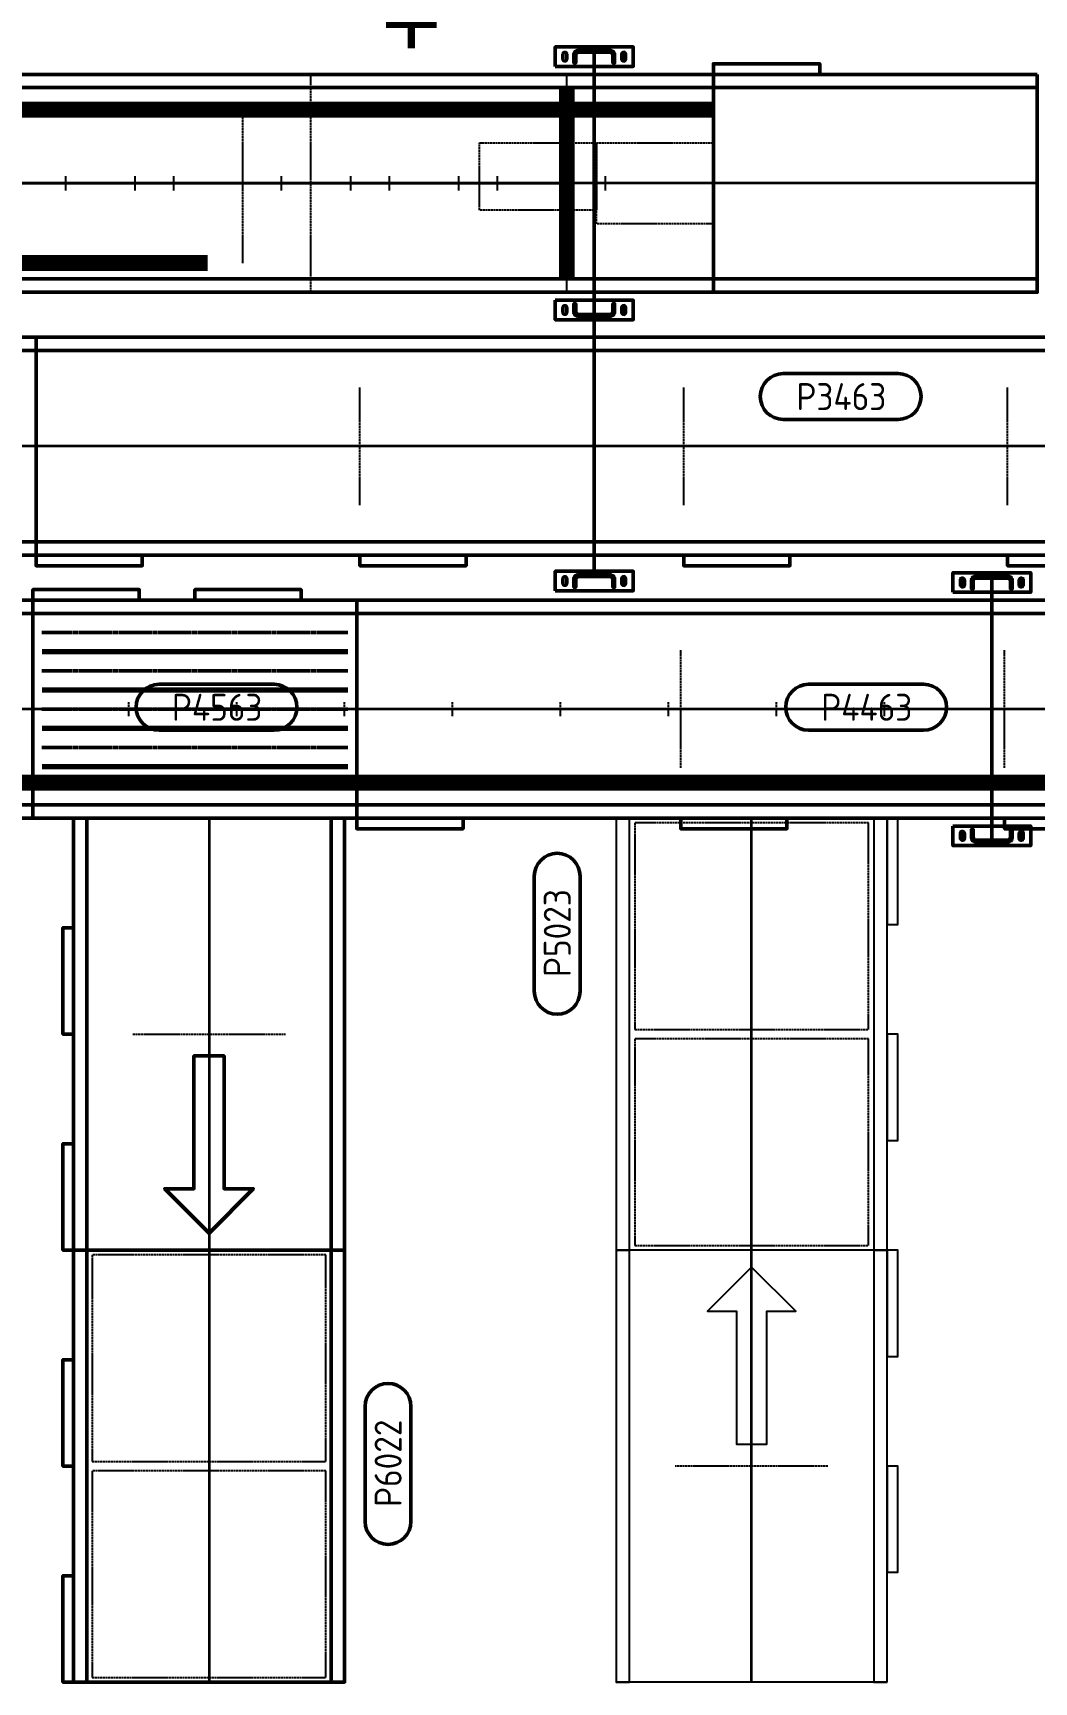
# Model space of a CAD drawing. Header units: millimetres. Extents: x 0 to 461941, y -159644 to 4828.
# Drawn here: x 226013 to 228839, y -42245 to -37591 of the extents above; entities that cross this region are included whole.
import ezdxf
from ezdxf.enums import TextEntityAlignment as Align

# ---------------------------------------------------------------- set-up
doc = ezdxf.new("R2010")
doc.units = ezdxf.units.MM
for name, pattern in [('Xref Conv Decant Empty Tote$0$AM_ISO02W050', [7.5, 6, -1.5]), ('Xref Conv Decant In$0$AM_ISO02W050', [7.5, 6, -1.5]), ('Xref Conv Decant In$0$AM_ISO08W050', [18, 12, -1.5, 3, -1.5]), ('Xref Conv Decant In$0$AM_ISO08W050x2', [9, 6, -0.75, 1.5, -0.75]), ('Xref Conv Decant In$0$CENTER', [7, 4, -1, 1, -1]), ('Xref Conv Decant Product Tote$0$AM_ISO02W050', [7.5, 6, -1.5])]:
    doc.linetypes.add(name, pattern=pattern)
for name, color, linetype in [('AM_BOR', 4, 'Continuous'), ('Xref Conv Decant Empty Tote$0$Conv - Empty Tote', 35, 'Continuous'), ('Xref Conv Decant Empty Tote$0$Conveyor Detail', 150, 'Continuous'), ('Xref Conv Decant Empty Tote$0$P_Number2', 4, 'Continuous'), ('Xref Conv Decant In$0$Conveyor Detail', 150, 'Continuous'), ('Xref Conv Decant In$0$P_Number1', 4, 'Continuous'), ('Xref Conv Decant Product Tote$0$Conveyor Detail', 150, 'Continuous')]:
    doc.layers.add(name, color=color, linetype=linetype)
for name, color, linetype, lineweight in [('Xref Conv Decant Empty Tote$0$Cont 2.5', 7, 'Continuous', 50), ('Xref Conv Decant Empty Tote$0$Conveyor Centreline', 2, 'Continuous', 35), ('Xref Conv Decant Empty Tote$0$Hidden', 9, 'Xref Conv Decant Empty Tote$0$AM_ISO02W050', 25), ('Xref Conv Decant Empty Tote$0$Text', 40, 'Continuous', 35), ('Xref Conv Decant In$0$Center', 7, 'Xref Conv Decant In$0$AM_ISO08W050', 50), ('Xref Conv Decant In$0$Cont 2.5', 7, 'Continuous', 50), ('Xref Conv Decant In$0$Conv Decant In Out', 5, 'Continuous', 50), ('Xref Conv Decant In$0$Conveyor Centreline', 2, 'Continuous', 35), ('Xref Conv Decant In$0$Hidden', 9, 'Xref Conv Decant In$0$AM_ISO02W050', 25), ('Xref Conv Decant In$0$Text', 40, 'Continuous', 35), ('Xref Conv Decant Product Tote$0$Cont 2.5', 7, 'Continuous', 50), ('Xref Conv Decant Product Tote$0$Conv- Product decant', 3, 'Continuous', 50), ('Xref Conv Decant Product Tote$0$Conveyor Centreline', 2, 'Continuous', 35), ('Xref Conv Decant Product Tote$0$Hidden', 9, 'Xref Conv Decant Product Tote$0$AM_ISO02W050', 25), ('Xref Conv Decant Product Tote$0$P_Number', 4, 'Continuous', 50), ('Xref Conv Decant Product Tote$0$Text', 40, 'Continuous', 35)]:
    doc.layers.add(name, color=color, linetype=linetype, lineweight=lineweight)
doc.styles.add('Xref Conv Decant Empty Tote$0$Arial', font='arial.ttf', dxfattribs={"height": 2.950599})
doc.styles.add('Xref Conv Decant Empty Tote$0$STANDARD', font='ISOCP.SHX')
doc.styles.add('Xref Conv Decant In$0$STANDARD', font='ISOCP.SHX')
doc.styles.add('Xref Conv Decant Product Tote$0$STANDARD', font='ISOCP.SHX')

# ---------------------------------------------------------------- blocks, each defined once
blk = doc.blocks.new('*U153')
blk.add_line((-307.5, 84124.8), (307.5, 84124.8))
for points in [[(-307.5, 0), (-307.5, 84124.8), (-270, 84124.8), (-270, 0)], [(270, 0), (270, 84124.8), (307.5, 84124.8), (307.5, 0)]]:
    blk.add_lwpolyline(points, close=True)
at = {"layer": 'Xref Conv Decant Empty Tote$0$Conveyor Centreline'}
blk.add_lwpolyline([(0, 0), (0, 84124.8)], dxfattribs=at)
at = {"layer": 'Xref Conv Decant Empty Tote$0$Conveyor Detail', "const_width": 45}
blk.add_lwpolyline([(207.5, 0), (207.5, 84124.8)], dxfattribs=at)
at = {"layer": 'Xref Conv Decant Empty Tote$0$Hidden'}
for p, q in [((-20, 83820), (20, 83820)), ((-20, 83515.2), (20, 83515.2)), ((-225, 83210.4), (225, 83210.4)), ((-20, 83210.4), (20, 83210.4)), ((-20, 82905.6), (20, 82905.6))]:
    blk.add_line(p, q, dxfattribs=at)
blk = doc.blocks.new('*U154')
blk.add_line((-307.5, 3657.6), (307.5, 3657.6))
for points in [[(-307.5, 0), (-307.5, 43891.2), (-270, 43891.2), (-270, 0)], [(270, 0), (270, 43891.2), (307.5, 43891.2), (307.5, 0)]]:
    blk.add_lwpolyline(points, close=True)
at = {"layer": 'Xref Conv Decant Empty Tote$0$Conveyor Centreline'}
blk.add_lwpolyline([(0, 0), (0, 43891.2)], dxfattribs=at)
at = {"layer": 'Xref Conv Decant Empty Tote$0$Conveyor Detail', "const_width": 45}
blk.add_lwpolyline([(207.5, 0), (207.5, 43891.2)], dxfattribs=at)
at = {"layer": 'Xref Conv Decant Empty Tote$0$Hidden'}
for p, q in [((-20, 6096), (20, 6096)), ((-20, 5791.2), (20, 5791.2)), ((-20, 5486.4), (20, 5486.4)), ((-20, 5181.6), (20, 5181.6)), ((-20, 4876.8), (20, 4876.8)), ((-20, 4572), (20, 4572)), ((-20, 4267.2), (20, 4267.2)), ((-20, 3962.4), (20, 3962.4)), ((-20, 3657.6), (20, 3657.6))]:
    blk.add_line(p, q, dxfattribs=at)
blk = doc.blocks.new('Xref Conv Decant Empty Tote$0$Pno2')
at = {"layer": 'Xref Conv Decant Empty Tote$0$Cont 2.5', "lineweight": 50}
blk.add_lwpolyline([(-6.47, 2.55), (6.32, 2.55, -1), (6.32, -2.54), (-6.47, -2.54, -1)], format="xyb", close=True, dxfattribs=at)
at = {"layer": 'Xref Conv Decant Empty Tote$0$Text', "color": 7, "style": 'Xref Conv Decant Empty Tote$0$STANDARD'}
blk.add_attdef('PNO', text='', height=3, dxfattribs=at).set_placement((0, 0), align=Align.MIDDLE)
blk = doc.blocks.new('*U166')
for p, q in [((0, -382.5), (0, 382.5)), ((1219.2, -382.5), (1219.2, 382.5))]:
    blk.add_line(p, q)
for points in [[(0, 345), (1219.2, 345), (1219.2, 382.5), (0, 382.5)], [(0, -382.5), (1219.2, -382.5), (1219.2, -345), (0, -345)], [(609.6, -382.5), (309.6, -382.5), (309.6, -412.5), (609.6, -412.5)], [(1219.2, -382.5), (919.2, -382.5), (919.2, -412.5), (1219.2, -412.5)]]:
    blk.add_lwpolyline(points, close=True)
at = {"layer": 'Xref Conv Decant Empty Tote$0$Conveyor Centreline'}
blk.add_lwpolyline([(0, 0), (1219.2, 0)], dxfattribs=at)
at = {"layer": 'Xref Conv Decant Empty Tote$0$Hidden'}
for points in [[(13.1, -330), (596.5, -330), (596.5, 330), (13.1, 330)], [(622.7, -330), (1206.1, -330), (1206.1, 330), (622.7, 330)]]:
    blk.add_lwpolyline(points, close=True, dxfattribs=at)
blk = doc.blocks.new('*U165')
for p, q in [((-1219.2, -382.5), (-1219.2, 382.5)), ((0, -382.5), (0, 382.5))]:
    blk.add_line(p, q)
for points in [[(0, 345), (-1219.2, 345), (-1219.2, 382.5), (0, 382.5)], [(0, -382.5), (-1219.2, -382.5), (-1219.2, -345), (0, -345)], [(-1219.2, -382.5), (-919.2, -382.5), (-919.2, -412.5), (-1219.2, -412.5)], [(-609.6, -382.5), (-309.6, -382.5), (-309.6, -412.5), (-609.6, -412.5)]]:
    blk.add_lwpolyline(points, close=True)
at = {"layer": 'Xref Conv Decant Empty Tote$0$Conveyor Centreline'}
blk.add_lwpolyline([(0, 0), (-1219.2, 0)], dxfattribs=at)
at = {"layer": 'Xref Conv Decant Empty Tote$0$Hidden'}
for p, q in [((-609.6, -215.5), (-609.6, 215.5)), ((0, -215.5), (0, 215.5))]:
    blk.add_line(p, q, dxfattribs=at)
blk = doc.blocks.new('*U145')
at = {"color": 0, "linetype": 'Continuous'}
blk.add_lwpolyline([(0, 0), (125, 125), (125, 42.5), (500, 42.5), (500, -42.5), (125, -42.5), (125, -125)], close=True, dxfattribs=at)
blk = doc.blocks.new('Xref Conv Decant Empty Tote')
at = {"layer": 'Xref Conv Decant Empty Tote$0$Conveyor Detail', "const_width": 45}
for points in [[(227520, -37745.1), (227520, -38285.1)], [(225791.2, -38240.1), (226505.6, -38240.1)]]:
    blk.add_lwpolyline(points, dxfattribs=at)
at = {"layer": 'Xref Conv Decant Empty Tote$0$Conv - Empty Tote', "xscale": -1}
for name, p, rotation in [('*U153', (143395.2, -38015.1), 270), ('*U154', (232378.2, -39499.1), 90), ('*U165', (228041.8, -42245), 90), ('*U145', (228041.8, -41073.7), 90)]:
    blk.add_blockref(name, p, dxfattribs=dict(at, rotation=rotation))
at = {"layer": 'Xref Conv Decant Empty Tote$0$Conv - Empty Tote', "rotation": 90}
blk.add_blockref('*U166', (228041.8, -41025.8), dxfattribs=at)
at = {"layer": 'Xref Conv Decant Empty Tote$0$P_Number2', "xscale": 25.4, "yscale": 25.4, "zscale": 25.4, "rotation": 90}
blk.add_blockref('Xref Conv Decant Empty Tote$0$Pno2', (227493, -40131.2), dxfattribs=at).add_auto_attribs({'PNO': 'P5023'})
at = {"layer": 'Xref Conv Decant Empty Tote$0$Conv - Empty Tote', "style": 'Xref Conv Decant Empty Tote$0$Arial'}
blk.add_text('+1225', height=200, rotation=90, dxfattribs=at).set_placement((227177.6, -37648.1))
blk = doc.blocks.new('*U279')
blk.add_line((-307.5, 0), (307.5, 0))
for points in [[(-307.5, 0), (-307.5, 32308.8), (-270, 32308.8), (-270, 0)], [(270, 0), (270, 32308.8), (307.5, 32308.8), (307.5, 0)]]:
    blk.add_lwpolyline(points, close=True)
at = {"layer": 'Xref Conv Decant Product Tote$0$Conveyor Centreline'}
blk.add_lwpolyline([(0, 0), (0, 32308.8)], dxfattribs=at)
at = {"layer": 'Xref Conv Decant Product Tote$0$Conveyor Detail', "const_width": 45}
blk.add_lwpolyline([(207.5, 0), (207.5, 32308.8)], dxfattribs=at)
at = {"layer": 'Xref Conv Decant Product Tote$0$Hidden'}
for p, q in [((-20, 1828.8), (20, 1828.8)), ((-20, 1524), (20, 1524)), ((-20, 1219.2), (20, 1219.2)), ((-307.5, 1136.7), (307.5, 1136.7)), ((-20, 914.4), (20, 914.4)), ((-20, 609.6), (20, 609.6)), ((-20, 304.8), (20, 304.8))]:
    blk.add_line(p, q, dxfattribs=at)
for points in [[(-76.2, 330.2), (-76.2, 660.4), (114.3, 660.4), (114.3, 330.2)], [(-114.3, 0), (-114.3, 330.2), (114.3, 330.2), (114.3, 0)]]:
    blk.add_lwpolyline(points, close=True, dxfattribs=at)
blk = doc.blocks.new('*U281')
for p, q in [((-914.4, 307.5), (-914.4, -307.5)), ((0, 307.5), (0, -307.5))]:
    blk.add_line(p, q)
for points in [[(-914.4, 307.5), (-614.4, 307.5), (-614.4, 337.5), (-914.4, 337.5)], [(0, 307.5), (-914.4, 307.5), (-914.4, 270), (0, 270)], [(0, -270), (-914.4, -270), (-914.4, -307.5), (0, -307.5)]]:
    blk.add_lwpolyline(points, close=True)
at = {"layer": 'Xref Conv Decant Product Tote$0$Conveyor Centreline'}
blk.add_lwpolyline([(0, 0), (-914.4, 0)], dxfattribs=at)
at = {"layer": 'Xref Conv Decant Product Tote$0$Hidden'}
blk.add_line((0, 166), (0, -166), dxfattribs=at)
blk = doc.blocks.new('*U297')
blk.add_line((3657.6, -307.5), (3657.6, 307.5))
for points in [[(0, 270), (5486.4, 270), (5486.4, 307.5), (0, 307.5)], [(0, -307.5), (5486.4, -307.5), (5486.4, -270), (0, -270)], [(914.4, -307.5), (614.4, -307.5), (614.4, -337.5), (914.4, -337.5)], [(1828.8, -307.5), (1528.8, -307.5), (1528.8, -337.5), (1828.8, -337.5)], [(2743.2, -307.5), (2443.2, -307.5), (2443.2, -337.5), (2743.2, -337.5)], [(3657.6, -307.5), (3357.6, -307.5), (3357.6, -337.5), (3657.6, -337.5)]]:
    blk.add_lwpolyline(points, close=True)
at = {"layer": 'Xref Conv Decant Product Tote$0$Conveyor Centreline'}
blk.add_lwpolyline([(0, 0), (5486.4, 0)], dxfattribs=at)
at = {"layer": 'Xref Conv Decant Product Tote$0$Hidden'}
for p, q in [((914.4, -166), (914.4, 166)), ((1828.8, -166), (1828.8, 166)), ((2743.2, -166), (2743.2, 166)), ((3657.6, -166), (3657.6, 166))]:
    blk.add_line(p, q, dxfattribs=at)
blk = doc.blocks.new('Xref Conv Decant Product Tote$0$Pno2')
at = {"layer": 'Xref Conv Decant Product Tote$0$Cont 2.5', "lineweight": 50}
blk.add_lwpolyline([(-6.47, 2.55), (6.32, 2.55, -1), (6.32, -2.54), (-6.47, -2.54, -1)], format="xyb", close=True, dxfattribs=at)
at = {"layer": 'Xref Conv Decant Product Tote$0$Text', "color": 7, "style": 'Xref Conv Decant Product Tote$0$STANDARD'}
blk.add_attdef('PNO', text='', height=3, dxfattribs=at).set_placement((0, 0), align=Align.MIDDLE)
blk = doc.blocks.new('Xref Conv Decant Product Tote$0$SLOT BPLATE')
blk.add_lwpolyline([(-5.5, -7, 1), (5.5, -7), (5.5, 7, 1), (-5.5, 7)], format="xyb", close=True)
blk = doc.blocks.new('Xref Conv Decant Product Tote$0$BASE PLATE - TV')
blk.add_lwpolyline([(-110, 42.5), (110, 42.5), (110, -12.5), (-110, -12.5)], close=True)
blk.add_blockref('Xref Conv Decant Product Tote$0$SLOT BPLATE', (-83, 15))
at = {"xscale": -1}
blk.add_blockref('Xref Conv Decant Product Tote$0$SLOT BPLATE', (83, 15), dxfattribs=at)
blk = doc.blocks.new('Xref Conv Decant Product Tote$0$CHANNEL 115W- TV')
blk.add_lwpolyline([(57.5, 12.5, -0.414214), (45, 0), (-45, 0, -0.414214), (-57.5, 12.5), (-57.5, 35), (-52.5, 35), (-52.5, 12.5, 0.414214), (-45, 5), (45, 5, 0.414214), (52.5, 12.5), (52.5, 35), (57.5, 35)], format="xyb", close=True)
at = {"layer": 'Xref Conv Decant Product Tote$0$Hidden'}
for p, q in [((-27.5, 5), (-27.5, 0)), ((27.5, 5), (27.5, 0))]:
    blk.add_line(p, q, dxfattribs=at)
blk = doc.blocks.new('Xref Conv Decant Product Tote$0$STAND WMNT - TV')
for name, p in [('Xref Conv Decant Product Tote$0$BASE PLATE - TV', (0, 2.5)), ('Xref Conv Decant Product Tote$0$CHANNEL 115W- TV', (0, 0))]:
    blk.add_blockref(name, p)
blk = doc.blocks.new('*U382')
blk.add_line((5, 0), (745, 0))
at = {"rotation": 270}
blk.add_blockref('Xref Conv Decant Product Tote$0$STAND WMNT - TV', (0, 0), dxfattribs=at)
at = {"xscale": -1, "rotation": 90}
blk.add_blockref('Xref Conv Decant Product Tote$0$STAND WMNT - TV', (750, 0), dxfattribs=at)
blk = doc.blocks.new('Xref Conv Decant Product Tote$0$A$C3C53791A')
blk.add_line((110, 775), (110, 45))
at = {"rotation": 90}
blk.add_blockref('*U382', (110, 775), dxfattribs=at)
at = {"xscale": -1, "rotation": 180}
blk.add_blockref('Xref Conv Decant Product Tote$0$STAND WMNT - TV', (110, 45), dxfattribs=at)
blk = doc.blocks.new('Xref Conv Decant Product Tote')
at = {"layer": 'Xref Conv Decant Product Tote$0$Conv- Product decant'}
for name, p in [('Xref Conv Decant Product Tote$0$A$C3C53791A', (227487.5, -39165.1)), ('*U281', (228848.4, -38015.1))]:
    blk.add_blockref(name, p, dxfattribs=at)
at = {"layer": 'Xref Conv Decant Product Tote$0$Conv- Product decant', "rotation": 89.99999999999999}
blk.add_blockref('*U279', (227934, -38015.1), dxfattribs=at)
at = {"layer": 'Xref Conv Decant Product Tote$0$Conv- Product decant', "xscale": -1}
blk.add_blockref('*U297', (229678.9, -38757.1), dxfattribs=at)
at = {"layer": 'Xref Conv Decant Product Tote$0$P_Number', "xscale": 25.4, "yscale": 25.4, "zscale": 25.4}
blk.add_blockref('Xref Conv Decant Product Tote$0$Pno2', (228295.2, -38617), dxfattribs=at).add_auto_attribs({'PNO': 'P3463'})
blk = doc.blocks.new('*U424')
at = {"linetype": 'Xref Conv Decant In$0$CENTER'}
for p, q in [((-216, 25.4), (-216, 889)), ((-108, 25.4), (-108, 889)), ((0, 25.4), (0, 889)), ((108, 25.4), (108, 889)), ((216, 25.4), (216, 889))]:
    blk.add_line(p, q, dxfattribs=at)
for points in [[(-307.5, 914.4), (-307.5, 614.4), (-337.5, 614.4), (-337.5, 914.4)], [(-307.5, 0), (-307.5, 914.4), (-270, 914.4), (-270, 0)], [(307.5, 0), (307.5, 914.4), (270, 914.4), (270, 0)], [(-307.5, 457.2), (-307.5, 157.2), (-337.5, 157.2), (-337.5, 457.2)]]:
    blk.add_lwpolyline(points, close=True)
at = {"layer": 'Xref Conv Decant In$0$Conveyor Centreline', "linetype": 'Xref Conv Decant In$0$CENTER'}
blk.add_line((0, 0), (0, 914.4), dxfattribs=at)
at = {"layer": 'Xref Conv Decant In$0$Conveyor Detail', "const_width": 15}
for points in [[(-162, 889), (-162, 25.4)], [(-54, 889), (-54, 25.4)], [(54, 889), (54, 25.4)], [(162, 889), (162, 25.4)]]:
    blk.add_lwpolyline(points, dxfattribs=at)
blk = doc.blocks.new('*U428')
for p, q in [((-2743.2, -307.5), (-2743.2, 307.5)), ((0, -307.5), (0, 307.5))]:
    blk.add_line(p, q)
for points in [[(0, 270), (-2743.2, 270), (-2743.2, 307.5), (0, 307.5)], [(0, -307.5), (-2743.2, -307.5), (-2743.2, -270), (0, -270)], [(-2743.2, -307.5), (-2443.2, -307.5), (-2443.2, -337.5), (-2743.2, -337.5)], [(-1828.8, -307.5), (-1528.8, -307.5), (-1528.8, -337.5), (-1828.8, -337.5)], [(-914.4, -307.5), (-614.4, -307.5), (-614.4, -337.5), (-914.4, -337.5)]]:
    blk.add_lwpolyline(points, close=True)
at = {"layer": 'Xref Conv Decant In$0$Conveyor Centreline'}
blk.add_lwpolyline([(0, 0), (-2743.2, 0)], dxfattribs=at)
at = {"layer": 'Xref Conv Decant In$0$Hidden'}
for p, q in [((-1828.8, -166), (-1828.8, 166)), ((-914.4, -166), (-914.4, 166)), ((0, -166), (0, 166))]:
    blk.add_line(p, q, dxfattribs=at)
blk = doc.blocks.new('Xref Conv Decant In$0$Pno2')
at = {"layer": 'Xref Conv Decant In$0$Cont 2.5', "lineweight": 50}
blk.add_lwpolyline([(-6.47, 2.55), (6.32, 2.55, -1), (6.32, -2.54), (-6.47, -2.54, -1)], format="xyb", close=True, dxfattribs=at)
at = {"layer": 'Xref Conv Decant In$0$Text', "color": 7, "style": 'Xref Conv Decant In$0$STANDARD'}
blk.add_attdef('PNO', text='', height=3, dxfattribs=at).set_placement((0, 0), align=Align.MIDDLE)
blk = doc.blocks.new('*U437')
for p, q in [((0, -382.5), (0, 382.5)), ((1219.2, -382.5), (1219.2, 382.5))]:
    blk.add_line(p, q)
for points in [[(0, 345), (1219.2, 345), (1219.2, 382.5), (0, 382.5)], [(0, -382.5), (1219.2, -382.5), (1219.2, -345), (0, -345)], [(609.6, -382.5), (309.6, -382.5), (309.6, -412.5), (609.6, -412.5)], [(1219.2, -382.5), (919.2, -382.5), (919.2, -412.5), (1219.2, -412.5)]]:
    blk.add_lwpolyline(points, close=True)
at = {"layer": 'Xref Conv Decant In$0$Conveyor Centreline'}
blk.add_lwpolyline([(0, 0), (1219.2, 0)], dxfattribs=at)
at = {"layer": 'Xref Conv Decant In$0$Hidden'}
for points in [[(13.1, -330), (596.5, -330), (596.5, 330), (13.1, 330)], [(622.7, -330), (1206.1, -330), (1206.1, 330), (622.7, 330)]]:
    blk.add_lwpolyline(points, close=True, dxfattribs=at)
blk = doc.blocks.new('*U423')
for p, q in [((-1219.2, -382.5), (-1219.2, 382.5)), ((0, -382.5), (0, 382.5))]:
    blk.add_line(p, q)
for points in [[(0, 345), (-1219.2, 345), (-1219.2, 382.5), (0, 382.5)], [(0, -382.5), (-1219.2, -382.5), (-1219.2, -345), (0, -345)], [(-1219.2, -382.5), (-919.2, -382.5), (-919.2, -412.5), (-1219.2, -412.5)], [(-609.6, -382.5), (-309.6, -382.5), (-309.6, -412.5), (-609.6, -412.5)]]:
    blk.add_lwpolyline(points, close=True)
at = {"layer": 'Xref Conv Decant In$0$Conveyor Centreline'}
blk.add_lwpolyline([(0, 0), (-1219.2, 0)], dxfattribs=at)
at = {"layer": 'Xref Conv Decant In$0$Hidden'}
for p, q in [((-609.6, -215.5), (-609.6, 215.5)), ((0, -215.5), (0, 215.5))]:
    blk.add_line(p, q, dxfattribs=at)
blk = doc.blocks.new('*U421')
at = {"color": 0, "linetype": 'Continuous'}
blk.add_lwpolyline([(0, 0), (125, 125), (125, 42.5), (500, 42.5), (500, -42.5), (125, -42.5), (125, -125)], close=True, dxfattribs=at)
blk = doc.blocks.new('Xref Conv Decant In$0$SLOT BPLATE')
blk.add_lwpolyline([(-5.5, -7, 1), (5.5, -7), (5.5, 7, 1), (-5.5, 7)], format="xyb", close=True)
at = {"layer": 'Xref Conv Decant In$0$Center', "linetype": 'Xref Conv Decant In$0$AM_ISO08W050x2', "lineweight": 50}
blk.add_line((-10, 0), (10, 0), dxfattribs=at)
at = {"layer": 'Xref Conv Decant In$0$Center', "lineweight": 50}
blk.add_line((0, 15.5), (0, -15.5), dxfattribs=at)
blk = doc.blocks.new('Xref Conv Decant In$0$BASE PLATE - TV')
blk.add_lwpolyline([(-110, 42.5), (110, 42.5), (110, -12.5), (-110, -12.5)], close=True)
blk.add_blockref('Xref Conv Decant In$0$SLOT BPLATE', (-83, 15))
at = {"xscale": -1}
blk.add_blockref('Xref Conv Decant In$0$SLOT BPLATE', (83, 15), dxfattribs=at)
blk = doc.blocks.new('Xref Conv Decant In$0$CHANNEL 115W- TV')
blk.add_lwpolyline([(57.5, 12.5, -0.414214), (45, 0), (-45, 0, -0.414214), (-57.5, 12.5), (-57.5, 35), (-52.5, 35), (-52.5, 12.5, 0.414214), (-45, 5), (45, 5, 0.414214), (52.5, 12.5), (52.5, 35), (57.5, 35)], format="xyb", close=True)
at = {"layer": 'Xref Conv Decant In$0$Center', "linetype": 'Xref Conv Decant In$0$AM_ISO08W050x2', "lineweight": 50}
blk.add_line((0, 8), (0, -3), dxfattribs=at)
at = {"layer": 'Xref Conv Decant In$0$Hidden'}
for p, q in [((-27.5, 5), (-27.5, 0)), ((27.5, 5), (27.5, 0))]:
    blk.add_line(p, q, dxfattribs=at)
blk = doc.blocks.new('Xref Conv Decant In$0$STAND WMNT - TV')
for name, p in [('Xref Conv Decant In$0$BASE PLATE - TV', (0, 2.5)), ('Xref Conv Decant In$0$CHANNEL 115W- TV', (0, 0))]:
    blk.add_blockref(name, p)
blk = doc.blocks.new('*U474')
blk.add_line((5, 0), (745, 0))
at = {"rotation": 270}
blk.add_blockref('Xref Conv Decant In$0$STAND WMNT - TV', (0, 0), dxfattribs=at)
at = {"xscale": -1, "rotation": 90}
blk.add_blockref('Xref Conv Decant In$0$STAND WMNT - TV', (750, 0), dxfattribs=at)
blk = doc.blocks.new('Xref Conv Decant In')
at = {"layer": 'Xref Conv Decant In$0$Conv Decant In Out'}
for name, p, rotation in [('*U474', (228720, -39874.1), 90), ('*U437', (226509.8, -41025.8), 270)]:
    blk.add_blockref(name, p, dxfattribs=dict(at, rotation=rotation))
at = {"layer": 'Xref Conv Decant In$0$Conv Decant In Out', "xscale": -1}
for name, p, rotation in [('*U424', (226927.1, -39499.1), 90), ('*U423', (226509.8, -39806.6), 270), ('*U421', (226509.8, -40977.9), 270)]:
    blk.add_blockref(name, p, dxfattribs=dict(at, rotation=rotation))
at = {"layer": 'Xref Conv Decant In$0$Conv Decant In Out'}
for p in [(226012.7, -39499.1), (229670.3, -39499.1)]:
    blk.add_blockref('*U428', p, dxfattribs=at)
at = {"layer": 'Xref Conv Decant In$0$P_Number1', "xscale": 25.4, "yscale": 25.4, "zscale": 25.4}
for p, values in [((226532.9, -39493.9), {'PNO': 'P4563'}), ((228367, -39493.9), {'PNO': 'P4463'})]:
    blk.add_blockref('Xref Conv Decant In$0$Pno2', p, dxfattribs=at).add_auto_attribs(values)
at = {"layer": 'Xref Conv Decant In$0$P_Number1', "xscale": 25.4, "yscale": 25.4, "zscale": 25.4, "rotation": 90}
blk.add_blockref('Xref Conv Decant In$0$Pno2', (227015.4, -41627.6), dxfattribs=at).add_auto_attribs({'PNO': 'P6022'})

msp = doc.modelspace()

# ---------------------------------------------------------------- block references
for name in ['Xref Conv Decant Empty Tote', 'Xref Conv Decant Product Tote']:
    msp.add_blockref(name, (0, 0))
at = {"layer": 'AM_BOR'}
for name in ['Xref Conv Decant Product Tote', 'Xref Conv Decant In']:
    msp.add_blockref(name, (0, 0), dxfattribs=at)

doc.saveas('drawing.dxf')
